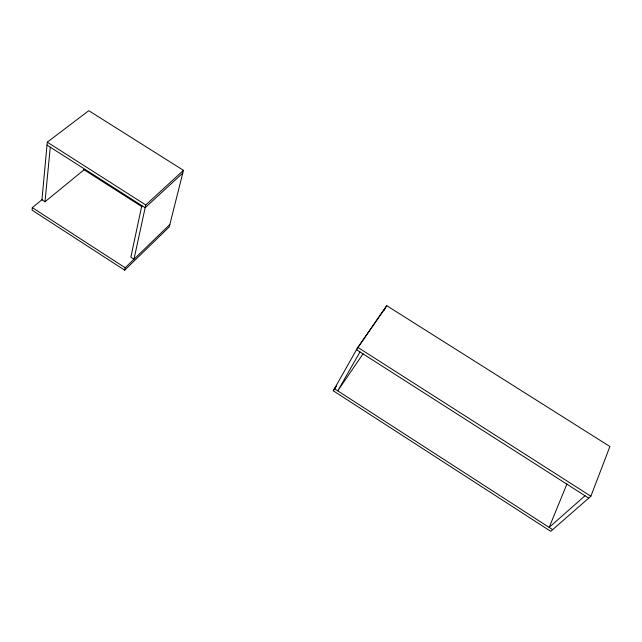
<?xml version="1.0" encoding="UTF-8"?>
<svg xmlns="http://www.w3.org/2000/svg" width="642" height="642" viewBox="0 0 642 642"><rect width="100%" height="100%" fill="white"/><g stroke="black" fill="none" stroke-linecap="round" stroke-linejoin="round"><path stroke-width="0.96" d="M42.38 199.421L32.309 207.623L32.1 210.183L124.66 270.178L169.223 226.931L183.451 170.339L88.797 110.681L47.283 142.163L41.939 199.782L44.996 201.757L84.07 169.769M44.996 201.757L50.269 147.162M124.66 270.178L125.166 267.77L169.825 224.515M141.818 205.592L130.848 257.209L133.977 259.232L145.75 204.967L183.451 170.339M590.873 496.234L609.9 446.527L386.765 305.696L357.827 347.37L333.27 390.785L550.732 531.319L590.873 496.234L357.827 347.37M566.974 483.891L549.159 527.403L585.006 495.752M360.01 351.944L337.74 390.85L363.075 353.798M383.932 310.64L384.919 308.914M386.765 305.696L356.511 349.705L588.714 498.12M333.27 390.785L336.095 386.677M336.705 385.433L334.442 388.715L552.634 529.65M182.761 173.083L145.156 207.719L47.01 145.084M47.283 142.163L145.75 204.967M83.661 169.504L141.946 206.716M32.309 207.623L125.166 267.77"/></g></svg>
